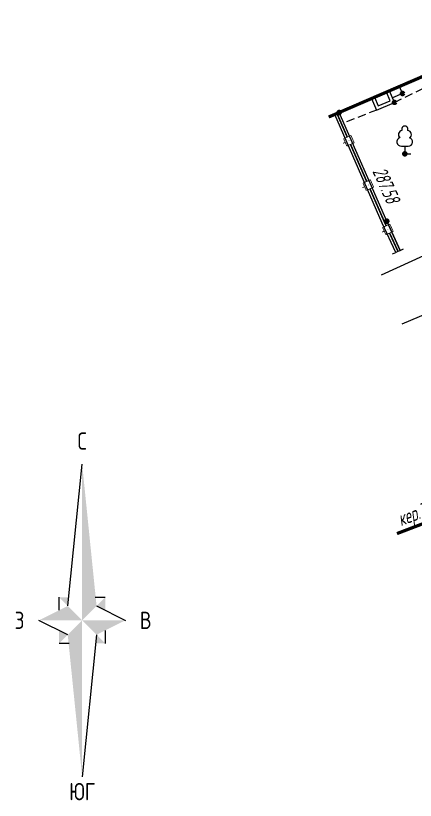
# Model space of a CAD drawing. Header units: metres. Extents: x 0 to 3282, y 0 to 1671.
# Drawn here: x 1854.46 to 1879.21, y 1460.55 to 1509.13 of the extents above; entities that cross this region are included whole.
import ezdxf
from ezdxf.enums import TextEntityAlignment as Align

# ---------------------------------------------------------------- set-up
doc = ezdxf.new("R2010")
doc.units = ezdxf.units.M
doc.linetypes.add('COMMUN', pattern=[6, 5, -1])
doc.linetypes.add('DASHED', pattern=[0.75, 0.5, -0.25])
for name, color, linetype, lineweight, transparency in [('71133100', 7, 'Continuous', 18, 0.65), ('82212000', 7, 'Continuous', 18, 0.65), ('Commun', 7, 'Continuous', 18, 0.65), ('GEO_POINTS', 7, 'Continuous', 18, 0.65), ('Otm', 7, 'Continuous', 18, 0.65), ('Sit', 7, 'Continuous', 18, 0.65), ('Text_com', 7, 'Continuous', 18, 0.65), ('Рамка и сетка', 7, 'Continuous', 18, 0.65)]:
    doc.layers.add(name, color=color, linetype=linetype, lineweight=lineweight, transparency=transparency)
doc.styles.add('eskd', font='ESKD1.shx', dxfattribs={"width": 1.2, "oblique": 15})
doc.styles.get("Standard").update_dxf_attribs({"font": 'GOST_0.TTF', "oblique": 15})

# ---------------------------------------------------------------- blocks, each defined once
blk = doc.blocks.new('71133100')
for p, q in [((-0.39, 0.96), (0.43, 0.96)), ((0, 0.96), (0, 0)), ((0, 0), (0.75, 0))]:
    blk.add_line(p, q)
for centre, radius, start, end in [((0.01, 3.04), 0.39, 339.52, 198.62), ((-0.439, 1.495), 0.538, 107.10582, 275.23057), ((-0.26, 2.38), 0.52, 101.09, 227.21), ((0.33, 2.4), 0.5, 301.87, 85.62), ((0.46, 1.48), 0.52, 267.04, 76.7)]:
    blk.add_arc(centre, radius, start, end)
at = {"style": 'eskd', "oblique": 14.99998}
blk.add_attdef('Z', (1.702, -0.173), '', height=2, dxfattribs=at)
blk = doc.blocks.new('*U56')
at = {"layer": '82212000', "linetype": 'Continuous', "ltscale": 0.5}
for points in [[(5192286.55, 4969105.942, 1), (5192286.53, 4969105.988, 1)], [(5192287.753, 4969103.194, 1), (5192287.733, 4969103.239, 1)], [(5192288.965, 4969100.45, 1), (5192288.944, 4969100.495, 1)]]:
    blk.add_hatch(color=256, dxfattribs=at).paths.add_polyline_path(points, flags=0)
at = {"layer": '82212000', "ltscale": 0.5, "const_width": 0.1}
blk.add_lwpolyline([(5192286.439, 4969106.194), (5192285.801, 4969107.652)], dxfattribs=at)
at = {"layer": '82212000', "linetype": 'Continuous', "ltscale": 0.5}
for points, const_width in [([(5192286.21, 4969106.094), (5192286.668, 4969106.294)], 0.05), ([(5192286.668, 4969106.294), (5192286.869, 4969105.836)], 0.05), ([(5192286.311, 4969105.865), (5192286.173, 4969105.804)], 0.05), ([(5192286.411, 4969105.636), (5192286.21, 4969106.094)], 0.05), ([(5192286.869, 4969105.836), (5192286.411, 4969105.636)], 0.05), ([(5192287.642, 4969103.446), (5192286.64, 4969105.736)], 0.1), ([(5192287.413, 4969103.345), (5192287.871, 4969103.546)], 0.05), ([(5192287.871, 4969103.546), (5192288.072, 4969103.088)], 0.05), ([(5192287.514, 4969103.116), (5192287.376, 4969103.056)], 0.05), ([(5192287.614, 4969102.887), (5192287.413, 4969103.345)], 0.05), ([(5192288.072, 4969103.088), (5192287.614, 4969102.887)], 0.05), ([(5192288.623, 4969100.595), (5192289.077, 4969100.804)], 0.05), ([(5192288.833, 4969100.141), (5192288.623, 4969100.595)], 0.05), ([(5192289.077, 4969100.804), (5192289.286, 4969100.35)], 0.05), ([(5192288.728, 4969100.368), (5192288.592, 4969100.305)], 0.05), ([(5192289.286, 4969100.35), (5192288.833, 4969100.141)], 0.05)]:
    blk.add_lwpolyline(points, dxfattribs=dict(at, const_width=const_width))
blk.add_lwpolyline([(5192288.85, 4969100.699, 0.1, 0.1, 0), (5192288.744, 4969100.928, 0.1, 0.1, 0), (5192287.843, 4969102.988, 0, 0, 0)], format="xyseb", dxfattribs=at)
at = {"layer": '82212000', "linetype": 'Continuous', "ltscale": 0.5, "flags": 128}
blk.add_lwpolyline([(5192289.583, 4969099.111, 0.1, 0.1, 0), (5192289.059, 4969100.245, 0, 0, 0)], format="xyseb", dxfattribs=at)
blk = doc.blocks.new('INVZR')
for p, q in [((-1.834, 1.95), (-0.048, 19.52)), ((-2.905, 1.414), (-2.905, 3.021)), ((1.559, 3.021), (2.809, 3.021)), ((1.738, 1.95), (5.309, 0.164)), ((-1.834, -1.621), (-5.405, 0.164)), ((1.738, -1.621), (-0.048, -19.192)), ((2.809, -1.086), (2.809, -2.693)), ((-1.655, -2.693), (-2.905, -2.693))]:
    blk.add_line(p, q)
for points in [[(-0.048, 19.52), (-0.048, 0.164), (1.738, 1.95)], [(-2.905, 3.021), (-1.834, 1.95), (-1.655, 3.021)], [(2.809, 3.021), (1.738, 1.95), (2.809, 1.414)], [(-5.405, 0.164), (-0.048, 0.164), (-1.834, 1.95)], [(-0.048, -19.192), (-0.048, 0.164), (-1.834, -1.621)], [(5.309, 0.164), (-0.048, 0.164), (1.738, -1.621)], [(-2.905, -2.693), (-1.834, -1.621), (-2.905, -1.086)], [(2.809, -2.693), (1.738, -1.621), (1.559, -2.693)]]:
    blk.add_solid(points)
for s, height, p in [('С', 2.143, (-0.048, 21.305)), ('ЮГ', 2.1427, (-0.048, -22.119))]:
    blk.add_text(s, height=height).set_placement(p, align=Align.CENTER)
blk.add_text('З', height=2.143).set_placement((-7.19, -0.907), align=Align.RIGHT)
blk.add_text('В', height=2.143).set_placement((7.094, -0.907))

msp = doc.modelspace()

# ---------------------------------------------------------------- linework, layer by layer
at = {"layer": 'Commun', "color": 32, "linetype": 'COMMUN', "ltscale": 0.7, "const_width": 0.2, "elevation": 287.557, "flags": 128}
msp.add_lwpolyline([(1878.075, 1477.062), (1881.947, 1478.537)], dxfattribs=at)
at = {"layer": 'GEO_POINTS', "lineweight": 60}
for centre in [(1878.428, 1504.316, 287.526), (1877.918, 1503.763, 288.099), (1874.497, 1503.134, 287.854), (1878.558, 1500.574, 287.522), (1877.44, 1496.412, 287.575)]:
    msp.add_circle(centre, 0.06, dxfattribs=at)
at = {"layer": 'Sit', "const_width": 0.2, "elevation": 287.854, "flags": 128}
msp.add_lwpolyline([(1886.837, 1515.809), (1887.923, 1516.291), (1890.792, 1509.827), (1879.833, 1505.437), (1873.847, 1502.854)], dxfattribs=at)
at = {"layer": 'Sit', "linetype": 'DASHED', "flags": 128}
for points, elevation in [([(1877.918, 1503.763), (1880.087, 1504.827), (1891.673, 1509.469), (1888.526, 1516.559)], 287.854), ([(1876.817, 1503.287), (1874.779, 1502.492)], 288.099)]:
    msp.add_lwpolyline(points, dxfattribs=dict(at, elevation=elevation))
at = {"layer": 'Sit', "flags": 128}
for points, elevation in [([(1878.428, 1504.316), (1878.241, 1504.75)], 287.526), ([(1876.508, 1504.002), (1876.508, 1504.002), (1876.817, 1503.287), (1877.918, 1503.763), (1877.61, 1504.477), (1877.61, 1504.477)], 288.099), ([(1876.692, 1504.081), (1876.921, 1503.55), (1877.655, 1503.867), (1877.426, 1504.398)], 288.099), ([(1878.428, 1504.316), (1877.797, 1504.044)], 287.526), ([(1901.03, 1503.964), (1899.711, 1503.151), (1888.564, 1498.208), (1883.298, 1495.881), (1877.09, 1493.072)], 285.237), ([(1878.279, 1494.596), (1877.44, 1496.412), (1874.497, 1503.134)], 287.575), ([(1878.006, 1494.47), (1877.167, 1496.289), (1874.223, 1503.014)], 287.575), ([(1877.44, 1496.412), (1878.279, 1494.596)], 287.575), ([(1877.8, 1494.379), (1878.006, 1494.47)], 287.575), ([(1878.279, 1494.596), (1878.006, 1494.47)], 287.575), ([(1878.279, 1494.596), (1878.485, 1494.687)], 287.575)]:
    msp.add_lwpolyline(points, dxfattribs=dict(at, elevation=elevation))
at = {"layer": 'Sit', "elevation": 287.432, "flags": 128}
msp.add_lwpolyline([(1878.396, 1490.048), (1883.223, 1492.085, -0.378268), (1888.532, 1490.302, 5.134255)], format="xyb", dxfattribs=at)

# ---------------------------------------------------------------- block references
at = {"layer": '71133100', "color": 7, "xscale": 0.5, "yscale": 0.5, "zscale": 0.5}
msp.add_blockref('71133100', (1878.558, 1500.574, 287.522), dxfattribs=at)
at = {"layer": '82212000', "color": 7}
msp.add_blockref('*U56', (-5190411.441, -4967604.578), dxfattribs=at)
at = {"layer": 'Рамка и сетка', "color": 7, "linetype": 'Continuous', "xscale": 0.5, "yscale": 0.5}
msp.add_blockref('INVZR', (1858.601, 1471.607), dxfattribs=at)

# ---------------------------------------------------------------- texts
at = {"layer": 'Otm', "oblique": 13, "width": 0.8}
msp.add_text('287.58', height=0.9, rotation=293.7625, dxfattribs=at).set_placement((1876.541, 1499.495, 287.575))
at = {"layer": 'Text_com', "oblique": 13, "width": 0.8}
msp.add_text('кер.300', height=0.9, rotation=20.3953, dxfattribs=at).set_placement((1878.322, 1477.515, 1139.197))

doc.saveas('drawing.dxf')
